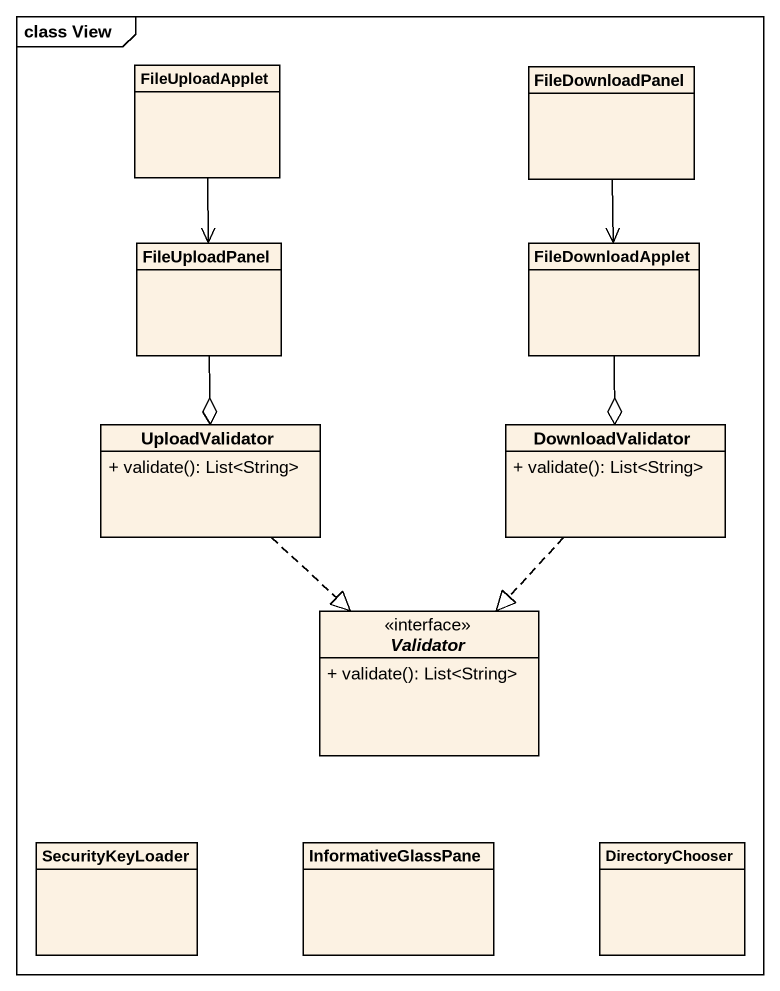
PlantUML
@startuml
mainframe class View
hide circle
hide empty members
skinparam classAttributeIconSize 0
class FileUploadApplet
class FileDownloadPanel
class FileUploadPanel
class FileDownloadApplet
class UploadValidator {
  + validate(): List<String>
}
class DownloadValidator {
  + validate(): List<String>
}
interface Validator <<interface>> {
  + validate(): List<String>
}
class SecurityKeyLoader
class InformativeGlassPane
class DirectoryChooser
FileUploadApplet --> FileUploadPanel
FileDownloadPanel --> FileDownloadApplet
FileUploadPanel --o UploadValidator
FileDownloadApplet --o DownloadValidator
UploadValidator ..|> Validator
DownloadValidator ..|> Validator
@enduml
